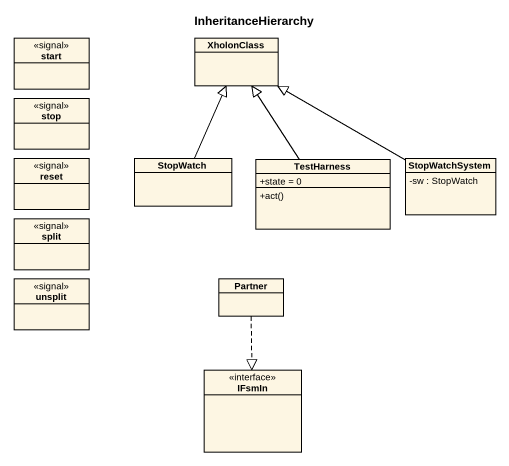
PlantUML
@startuml
title InheritanceHierarchy
hide circle
hide empty members
skinparam classAttributeIconSize 0
class "start" as start_ <<signal>>
class XholonClass
class "stop" as stop_ <<signal>>
class reset <<signal>>
class StopWatch
class TestHarness {
  +state = 0
  +act()
}
class StopWatchSystem {
  -sw : StopWatch
}
class "split" as split_ <<signal>>
class unsplit <<signal>>
class Partner
interface IFsmIn
StopWatch -up-|> XholonClass
TestHarness -up-|> XholonClass
StopWatchSystem -left-|> XholonClass
Partner ..|> IFsmIn
@enduml
